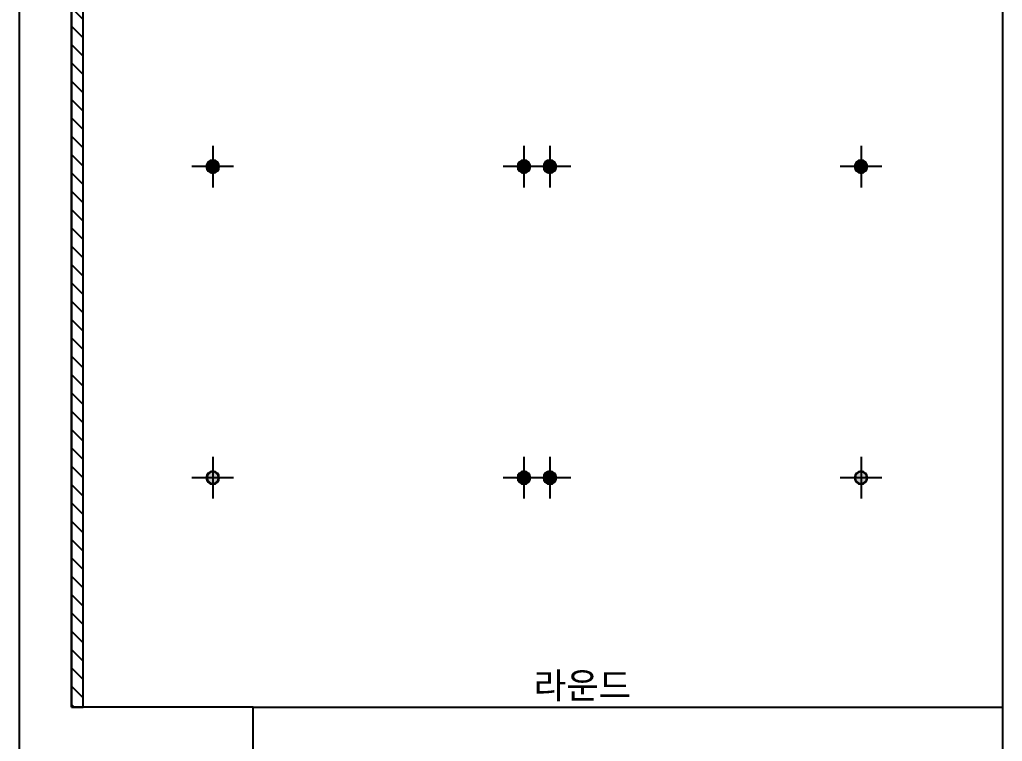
# Model space of a CAD drawing. Header units: millimetres. Extents: x 145965 to 228269, y 99354 to 115204.
# Drawn here: x 192148 to 195938, y 102638 to 105421 of the extents above; entities that cross this region are included whole.
import ezdxf

# ---------------------------------------------------------------- set-up
doc = ezdxf.new("R2010")
doc.units = ezdxf.units.MM
doc.header["$LTSCALE"] = 50
for name, color, linetype in [('0-ELC TEXT', 7, 'Continuous'), ('3.기호.계단선', 30, 'Continuous'), ('RC-LIGHT', 7, 'Continuous'), ('벽1', 2, 'Continuous'), ('틀', 8, 'Continuous')]:
    doc.layers.add(name, color=color, linetype=linetype)
doc.styles.add('코레일둥고', font='Korail_Round_Gothic_Medium.ttf')

# ---------------------------------------------------------------- blocks, each defined once
blk = doc.blocks.new('vidaisejh')
at = {"layer": '벽1'}
for p, q in [((149147.9, 61062.3), (149147.9, 66352.3)), ((149347.9, 62562.3), (149347.9, 66152.3)), ((152937.9, 66152.3), (152937.9, 60892.3)), ((150047.9, 62562.3), (149347.9, 62562.3)), ((150047.9, 62362.3), (150047.9, 62562.3))]:
    blk.add_line(p, q, dxfattribs=at)
at = {"layer": '틀'}
blk.add_line((150047.9, 62362.3), (150047.9, 62562.3), dxfattribs=at)
blk = doc.blocks.new('VJSWJDEH')
at = {"layer": '3.기호.계단선', "transparency": 33554687}
h = blk.add_hatch(dxfattribs=at)
h.set_pattern_fill('_USER', color=8, scale=50, angle=315, style=0, pattern_type=0)
h.set_pattern_definition([(315, (43000, 40207.184), (35.355339, 35.355339), [])])
h.paths.add_polyline_path([(192347.9, 102769.4), (192392.9, 102769.4), (192392.9, 106359.4), (192347.9, 106359.4)])
at = {"layer": '3.기호.계단선', "color": 8}
blk.add_lwpolyline([(192347.9, 102769.4), (192392.9, 102769.4), (192392.9, 106359.4), (192347.9, 106359.4), (192347.9, 102769.4)], dxfattribs=at)
blk.add_blockref('vidaisejh', (43000, 40207.2))
blk = doc.blocks.new('1')
at = {"linetype": 'Continuous'}
h = blk.add_hatch(color=4, dxfattribs=at)
h.dxf.hatch_style = 1
edge = h.paths.add_edge_path()
edge.add_arc((11539653.5, -14273503.8), 37.5, 0, 360)
at = {"color": 1, "linetype": 'Continuous'}
for p, q in [((11539653.5, -14273637.1), (11539653.5, -14273370.5)), ((11539520.2, -14273503.8), (11539786.8, -14273503.8))]:
    blk.add_line(p, q, dxfattribs=at)
at = {"color": 4, "linetype": 'Continuous'}
for radius in [41.5, 37.5]:
    blk.add_circle((11539653.5, -14273503.8), radius, dxfattribs=at)

msp = doc.modelspace()

# ---------------------------------------------------------------- linework, layer by layer
at = {"layer": 'RC-LIGHT'}
msp.add_line((193047.9, 102769.4), (195937.9, 102769.4), dxfattribs=at)

# ---------------------------------------------------------------- block references
msp.add_blockref('VJSWJDEH', (0, 0), dxfattribs=at)
at = {"layer": 'RC-LIGHT', "xscale": -0.6024096385271789, "yscale": 0.6024096385271789, "zscale": 0.6024096385271789}
for p, rotation in [((-8405603.4, 7056452.9), 89.99999999999957), ((-8404403.4, 7056452.9), 89.99999999999959), ((-8404303.4, 7056452.9), 89.99999999999959), ((-8403103.4, 7056452.9), 89.99999999999957), ((-8405603.4, 7055252.9), 89.99999999999955), ((-8404403.4, 7055252.9), 89.99999999999957), ((-8404303.4, 7055252.9), 89.99999999999957), ((-8403103.4, 7055252.9), 89.99999999999955)]:
    msp.add_blockref('1', p, dxfattribs=dict(at, rotation=rotation))

# ---------------------------------------------------------------- texts
at = {"layer": '0-ELC TEXT', "style": '코레일둥고'}
msp.add_text('라운드', height=100, dxfattribs=at).set_placement((194130.1, 102803))

doc.saveas('drawing.dxf')
